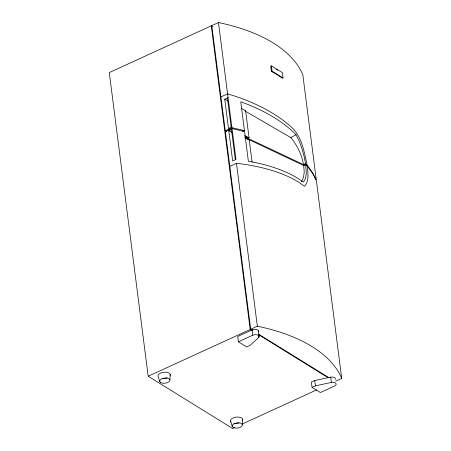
<?xml version="1.0" encoding="UTF-8"?>
<svg xmlns="http://www.w3.org/2000/svg" width="451" height="451" viewBox="0 0 451 451"><rect width="100%" height="100%" fill="white"/><g stroke="black" fill="none" stroke-linecap="round" stroke-linejoin="round"><path stroke-width="0.68" d="M169.897 379.894L170.236 374.448M242.379 424.752L242.723 419.306M258.609 336.158L258.778 337.483L250.034 345.404L246.703 346.932L238.382 341.785L237.705 336.491L252.115 329.884A4.375 2.199 -7.3 0 1 256.602 329.591A4.375 2.199 -7.3 0 1 258.457 331.496M245.113 111.036L245.598 110.754L249.053 137.702L248.563 137.978L245.429 136.501M306.359 165.945L307.244 165.449C304.194 152.111 302.04 136.676 291.369 127.086A182.334 102.997 -3.2 0 0 227.586 93.859L220.917 96.875M245.71 111.386L290.805 137.589L295.963 134.742L299.419 141.541L302.08 149.022L304.154 156.582L305.513 163.595L307.847 166.098L312.661 172.851L316.286 179.893L302.818 74.765A180.761 90.927 -7.3 0 0 218.453 22.55L211.784 25.606L225.252 130.739L226.447 131.478M305.513 163.595L303.613 164.643L301.945 157.799A33.521 17.916 61.1 0 0 290.81 137.589M245 137.792L303.715 165.517L305.615 164.468L307.96 166.983L312.774 173.731L316.399 180.778L341.717 378.417L335.657 381.196M307.328 166.306C307.858 172.891 309.403 180.913 304.555 186.291L298.404 182.007A182.334 79.635 -11 0 0 236.476 163.273L229.818 166.368M212.483 26.575L211.282 25.837L109.283 72.583L148.182 376.235L232.547 428.45L234.464 427.576M271.412 65.863L270.741 66.173L271.423 71.467L277.207 74.703L282.354 78.232L283.025 77.927L282.349 72.628L271.412 65.863L272.094 71.162L283.025 77.927M271.423 71.467L272.094 71.162M225.252 130.739L231.921 127.684L244.459 130.638L240.766 101.796A182.215 102.501 -3.4 0 1 291.825 130.649L295.963 134.742M305.615 164.468C305.987 170.23 307.627 177.485 303.213 182.142L297.948 178.438A182.215 80.058 -10.9 0 0 248.377 161.249L244.572 131.523L232.034 128.563L225.365 131.619L250.683 329.264L252.481 330.374M242.683 131.455L244.459 130.638M148.182 376.235L250.181 329.489L251.382 330.233M250.683 329.264L257.352 326.208A180.761 90.927 -7.3 0 1 341.717 378.417M238.382 341.785L252.791 335.183A4.375 2.199 -7.3 0 1 257.803 335.054A4.375 2.199 -7.3 0 1 258.778 337.483M335.392 379.325A4.375 2.199 -7.3 0 0 330.718 377.132L314.713 380.554L311.376 382.082L312.058 387.381L320.373 392.528L334.783 385.921A4.375 2.199 -7.3 0 0 335.769 383.305A4.375 2.199 -7.3 0 0 331.4 382.425L315.39 385.853L312.058 387.381M242.114 424.07L316.698 389.884M227.411 98.014L231.16 127.283L228.494 128.501L224.739 99.197L228.076 97.704M244.605 135.672L249.053 137.702M244.825 137.972L249.273 140.007L252.126 162.275M228.584 129.212L229.835 129.798M244.887 136.907L304.713 165.162M231.91 132.273L228.787 130.801L231.453 129.578L235.321 159.727M241.336 108.347L245.598 110.754M224.739 99.197L227.727 100.934M258.462 334.073L329.067 377.769M258.558 334.676L327.967 377.628M276.525 69.409L277.669 70.193M230.495 421.071L232.192 426.223M159.71 381.36L158.008 376.213A6.179 3.106 -7.3 0 1 164.609 372.171A6.179 3.106 -7.3 0 1 170.066 375.553M330.718 377.132L331.4 382.425M314.713 380.554L315.39 385.853M258.406 330.814L259.088 336.113M218.453 22.55L231.921 127.684M232.034 128.563L235.986 159.423L232.654 160.99L228.696 130.091M236.476 163.273L257.352 326.208M252.115 329.884L252.791 335.183M211.282 25.837L250.181 329.489M303.715 165.517L304.171 171.38A33.521 17.916 61.1 0 1 301.539 181.561M239.064 422.824A6.179 3.106 -7.3 0 1 234.058 423.28M231.07 422.068A6.179 3.106 -7.3 0 1 236.02 417.136A6.179 3.106 -7.3 0 1 242.548 420.411M167.158 377.763A6.179 3.106 -7.3 0 1 162.157 378.479M233.122 427.396A5.147 2.588 -7.3 0 0 241.945 426.122A5.147 2.588 -7.3 0 0 236.798 422.942A5.147 2.588 -7.3 0 0 233.122 427.396M160.635 382.538A5.147 2.588 -7.3 0 0 169.458 381.264A5.147 2.588 -7.3 0 0 164.311 378.079A5.147 2.588 -7.3 0 0 160.635 382.538"/></g></svg>
